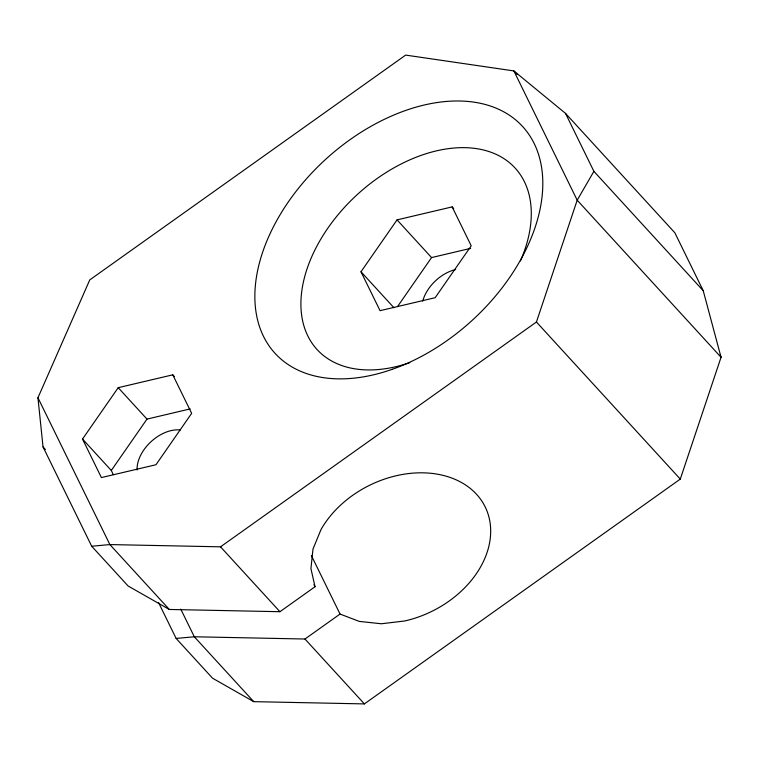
<?xml version="1.0" encoding="UTF-8"?>
<svg xmlns="http://www.w3.org/2000/svg" width="759" height="759" viewBox="0 0 759 759"><rect width="100%" height="100%" fill="white"/><g stroke="black" fill="none" stroke-linecap="round" stroke-linejoin="round"><path stroke-width="1.14" d="M91.697 546.243L109.875 544.573L220.527 546.822L536.433 322.015L577.191 200.186L593.899 171.344L565.512 113.385L513.862 70.919L405.667 55.094L89.761 279.9L37.95 397.763L43.035 446.918L91.697 546.243L128.1 585.995L169.295 609.458L279.948 611.707L315.023 586.745L310.934 568.624L312.974 549.118L321 529.554A94.012 70.302 -26.1 0 1 476.586 494.337A94.012 70.302 -26.1 0 1 404.718 620.976L381.331 623.765L359.273 621.403L340.041 614.059L311.389 555.579M158.536 602.523L176.135 638.442L212.539 678.195L253.734 701.658L364.386 703.906L680.292 479.1L721.05 357.271L703.232 290.725L674.846 232.776L565.512 113.385M172.786 374.832L191.657 413.351L155.965 464.736L101.402 477.582L82.522 439.053L118.214 387.678L172.786 374.832L174.38 376.568M113.338 474.641L111.298 470.476L146.99 419.101L190.186 408.921M452.155 206.894L471.216 245.812L435.163 297.699L380.05 310.678L360.99 271.769L397.042 219.873L452.155 206.894L453.721 208.611M397.517 306.589L431.567 257.576L470.608 248.383M176.135 638.442L194.313 636.773L304.966 639.021L340.041 614.059M517.059 74.41L513.862 70.919L577.191 200.186L721.05 357.271L720.016 355.146M593.899 171.344L703.232 290.725M536.433 322.015L680.292 479.1M397.042 219.873L431.567 257.576M360.99 271.769L393.949 307.756M118.214 387.678L146.99 419.101M220.527 546.822L279.948 611.707M304.966 639.021L364.386 703.906M82.522 439.053L111.298 470.476M43.035 446.918L45.407 449.508M169.295 609.458L109.875 544.573L37.95 397.763M253.734 701.658L194.313 636.773L180.765 609.116M313.979 584.62L315.023 586.745M422.735 301.143A33.576 21.774 -42.5 0 1 455.675 269.521M137.094 469.992A33.576 21.774 -42.5 0 1 150.956 441.757A33.576 21.774 -42.5 0 1 180.3 429.992M409.822 362.641A134.305 87.086 -42.5 0 1 302.813 284.824A134.305 87.086 -42.5 0 1 451.254 148.299A134.305 87.086 -42.5 0 1 520.427 260.906M392.337 369.282A167.881 108.86 -42.5 0 0 526.67 131.354A167.881 108.86 -42.5 0 0 277.519 219.18A167.881 108.86 -42.5 0 0 392.337 369.282"/></g></svg>
